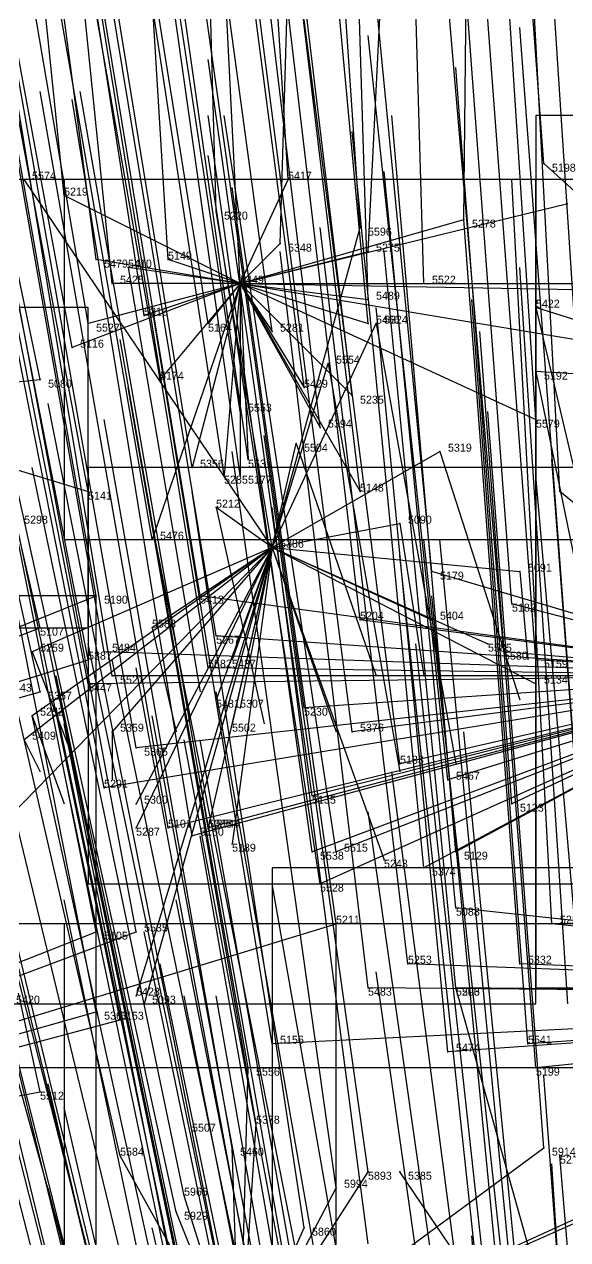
# Model space of a CAD drawing. Extents: x -0.5 to 0.59, y -0.5 to 0.59.
# Drawn here: x -0.094 to -0.026, y 0.3575 to 0.5094 of the extents above; entities that cross this region are included whole.
import ezdxf

# ---------------------------------------------------------------- set-up
doc = ezdxf.new("R2010")
doc.units = 0
for name, color, linetype in [('Clients', 3, 'CONTINUOUS'), ('Facilities', 3, 'CONTINUOUS'), ('Facilities_lines', 3, 'CONTINUOUS'), ('Min_max_boxes', 1, 'CONTINUOUS'), ('Normals', 1, 'CONTINUOUS'), ('Source_points', 5, 'CONTINUOUS'), ('Text', 3, 'CONTINUOUS')]:
    doc.layers.add(name, color=color, linetype=linetype)

msp = doc.modelspace()

# ---------------------------------------------------------------- linework, layer by layer
at = {"layer": 'Clients', "color": 5}
for p in [(-0.029, 0.492, -1.232), (-0.061, 0.49, -1.25), (-0.089, 0.488, -1.24), (-0.07, 0.486, -1.25), (-0.039, 0.485, -1.216), (-0.052, 0.484, -1.25), (-0.062, 0.482, -1.214), (-0.051, 0.481, -1.209), (-0.085, 0.48, -1.219), (-0.081, 0.479, -1.25), (-0.076, 0.48, -1.216), (-0.083, 0.477, -1.211), (-0.044, 0.477, -1.199), (-0.051, 0.475, -1.196), (-0.03, 0.474, -1.25), (-0.079, 0.473, -1.2), (-0.086, 0.472, -1.198), (-0.071, 0.472, -1.193), (-0.063, 0.471, -1.189), (-0.051, 0.472, -1.187), (-0.05, 0.472, -1.25), (-0.088, 0.469, -1.193), (-0.056, 0.467, -1.25), (-0.092, 0.465, -1.185), (-0.077, 0.465, -1.179), (-0.03, 0.466, -1.25), (-0.059, 0.464, -1.17), (-0.053, 0.463, -1.164), (-0.067, 0.461, -1.164), (-0.057, 0.459, -1.157), (-0.03, 0.46, -1.151), (-0.06, 0.457, -1.25), (-0.042, 0.456, -1.25), (-0.066, 0.455, -1.148), (-0.073, 0.454, -1.149), (-0.069, 0.453, -1.145), (-0.067, 0.453, -1.145), (-0.086, 0.451, -1.147), (-0.052, 0.451, -1.135), (-0.027, 0.451, -1.13), (-0.07, 0.449, -1.25), (-0.047, 0.447, -1.25), (-0.078, 0.445, -1.129), (-0.043, 0.441, -1.107), (-0.032, 0.441, -1.25), (-0.085, 0.438, -1.115), (-0.072, 0.438, -1.109), (-0.033, 0.437, -1.095), (-0.052, 0.435, -1.096), (-0.043, 0.435, -1.25), (-0.092, 0.434, -1.109), (-0.078, 0.434, -1.25), (-0.07, 0.433, -1.096), (-0.036, 0.432, -1.25), (-0.093, 0.431, -1.25), (-0.086, 0.43, -1.098), (-0.084, 0.431, -1.098), (-0.068, 0.43, -1.25), (-0.034, 0.431, -1.081), (-0.03, 0.43, -1.077), (-0.071, 0.429, -1.087), (-0.086, 0.427, -1.089), (-0.083, 0.428, -1.09), (-0.03, 0.427, -1.25), (-0.092, 0.426, -1.089), (-0.07, 0.425, -1.25), (-0.067, 0.424, -1.25), (-0.059, 0.424, -1.07), (-0.093, 0.423, -1.25), (-0.083, 0.421, -1.25), (-0.068, 0.422, -1.25), (-0.053, 0.421, -1.061), (-0.08, 0.419, -1.066), (-0.047, 0.417, -1.05), (-0.041, 0.415, -1.044), (-0.084, 0.414, -1.057), (-0.08, 0.412, -1.25), (-0.058, 0.413, -1.042), (-0.033, 0.412, -1.032), (-0.08, 0.409, -1.25), (-0.076, 0.409, -1.041), (-0.071, 0.409, -1.038), (-0.071, 0.409, -1.25), (-0.073, 0.408, -1.037), (-0.068, 0.407, -1.25), (-0.058, 0.406, -1.025), (-0.055, 0.406, -1.026), (-0.04, 0.406, -1.02), (-0.049, 0.405, -1.25), (-0.044, 0.404, -1.015), (-0.057, 0.402, -1.014), (-0.04, 0.399, -1.002), (-0.055, 0.397, -1.002), (-0.028, 0.397, -0.995), (-0.085, 0.396, -1.011), (-0.08, 0.396, -1.011), (-0.046, 0.392, -0.987), (-0.032, 0.392, -0.984), (-0.051, 0.389, -0.98), (-0.04, 0.389, -1.25), (-0.04, 0.389, -0.977), (-0.08, 0.388, -1.25), (-0.085, 0.386, -0.988), (-0.079, 0.387, -1.25), (-0.082, 0.385, -0.985), (-0.063, 0.382, -0.968), (-0.031, 0.382, -0.959), (-0.041, 0.381, -0.959), (-0.066, 0.379, -0.961), (-0.03, 0.379, -0.95), (-0.092, 0.376, -0.967), (-0.073, 0.371, -0.946), (-0.065, 0.372, -0.945), (-0.082, 0.368, -0.943), (-0.068, 0.369, -0.937), (-0.029, 0.369, -0.925), (-0.027, 0.368, -1.25), (-0.051, 0.366, -0.924), (-0.047, 0.366, -1.25), (-0.055, 0.364, -0.921), (-0.074, 0.363, -0.927), (-0.075, 0.361, -0.922), (-0.059, 0.359, -0.909)]:
    msp.add_point(p, dxfattribs=at)
at = {"layer": 'Facilities', "color": 3}
for p in [(-0.067, 0.477, -1.205), (-0.063, 0.444, -1.25)]:
    msp.add_point(p, dxfattribs=at)
at = {"layer": 'Facilities_lines', "color": 3}
for p, q in [((0.002, 0.464, -1.25), (-0.029, 0.492, -1.232)), ((-0.063, 0.444, -1.25), (-0.094, 0.49, -1.25)), ((-0.067, 0.477, -1.205), (-0.061, 0.49, -1.25)), ((-0.067, 0.477, -1.205), (-0.089, 0.488, -1.24)), ((-0.067, 0.477, -1.205), (-0.026, 0.487, -1.22)), ((-0.063, 0.444, -1.25), (-0.07, 0.486, -1.25)), ((-0.067, 0.477, -1.205), (-0.039, 0.485, -1.216)), ((-0.063, 0.444, -1.25), (-0.052, 0.484, -1.25)), ((-0.067, 0.477, -1.205), (-0.062, 0.482, -1.214)), ((-0.067, 0.477, -1.205), (-0.051, 0.481, -1.209)), ((-0.067, 0.477, -1.205), (-0.085, 0.48, -1.219)), ((-0.067, 0.477, -1.205), (-0.081, 0.479, -1.25)), ((-0.067, 0.477, -1.205), (-0.076, 0.48, -1.216)), ((-0.067, 0.477, -1.205), (-0.088, 0.469, -1.193)), ((-0.067, 0.477, -1.205), (-0.086, 0.472, -1.198)), ((-0.067, 0.477, -1.205), (-0.083, 0.477, -1.211)), ((-0.067, 0.477, -1.205), (-0.079, 0.473, -1.2)), ((-0.067, 0.477, -1.205), (-0.078, 0.445, -1.129)), ((-0.067, 0.477, -1.205), (-0.077, 0.465, -1.179)), ((-0.067, 0.477, -1.205), (-0.073, 0.454, -1.149)), ((-0.067, 0.477, -1.205), (-0.071, 0.472, -1.193)), ((-0.067, 0.477, -1.205), (-0.069, 0.453, -1.145)), ((-0.067, 0.477, -1.205), (-0.067, 0.453, -1.145)), ((-0.067, 0.477, -1.205), (-0.052, 0.451, -1.135)), ((-0.067, 0.477, -1.205), (-0.053, 0.463, -1.164)), ((-0.067, 0.477, -1.205), (-0.063, 0.471, -1.189)), ((-0.067, 0.477, -1.205), (-0.009, 0.476, -1.19)), ((-0.067, 0.477, -1.205), (-0.057, 0.459, -1.157)), ((-0.067, 0.477, -1.205), (-0.059, 0.464, -1.17)), ((-0.067, 0.477, -1.205), (-0.025, 0.477, -1.195)), ((-0.067, 0.477, -1.205), (-0.051, 0.472, -1.187)), ((-0.067, 0.477, -1.205), (-0.025, 0.47, -1.176)), ((-0.067, 0.477, -1.205), (-0.051, 0.475, -1.196)), ((-0.067, 0.477, -1.205), (-0.044, 0.477, -1.199)), ((-0.067, 0.477, -1.205), (-0.066, 0.455, -1.148)), ((-0.067, 0.477, -1.205), (-0.067, 0.461, -1.164)), ((-0.067, 0.477, -1.205), (-0.03, 0.46, -1.151)), ((0.002, 0.464, -1.25), (-0.03, 0.474, -1.25)), ((-0.063, 0.444, -1.25), (-0.05, 0.472, -1.25)), ((-0.063, 0.444, -1.25), (-0.056, 0.467, -1.25)), ((-0.122, 0.462, -1.195), (-0.092, 0.465, -1.185)), ((0.002, 0.464, -1.25), (-0.03, 0.466, -1.25)), ((-0.122, 0.462, -1.195), (-0.086, 0.451, -1.147)), ((-0.063, 0.444, -1.25), (-0.06, 0.457, -1.25)), ((-0.063, 0.444, -1.25), (-0.042, 0.456, -1.25)), ((0.001, 0.428, -1.071), (-0.027, 0.451, -1.13)), ((-0.063, 0.444, -1.25), (-0.07, 0.449, -1.25)), ((-0.063, 0.444, -1.25), (-0.047, 0.447, -1.25)), ((-0.063, 0.444, -1.25), (-0.103, 0.403, -1.25)), ((-0.063, 0.444, -1.25), (-0.094, 0.42, -1.25)), ((-0.063, 0.444, -1.25), (-0.093, 0.423, -1.25)), ((-0.063, 0.444, -1.25), (-0.093, 0.431, -1.25)), ((-0.063, 0.444, -1.25), (-0.083, 0.421, -1.25)), ((-0.063, 0.444, -1.25), (-0.08, 0.409, -1.25)), ((-0.063, 0.444, -1.25), (-0.08, 0.412, -1.25)), ((-0.063, 0.444, -1.25), (-0.08, 0.388, -1.25)), ((-0.063, 0.444, -1.25), (-0.079, 0.387, -1.25)), ((-0.063, 0.444, -1.25), (-0.078, 0.434, -1.25)), ((-0.063, 0.444, -1.25), (-0.071, 0.409, -1.25)), ((-0.063, 0.444, -1.25), (-0.07, 0.425, -1.25)), ((-0.063, 0.444, -1.25), (-0.068, 0.407, -1.25)), ((-0.063, 0.444, -1.25), (-0.068, 0.43, -1.25)), ((-0.063, 0.444, -1.25), (-0.068, 0.422, -1.25)), ((-0.063, 0.444, -1.25), (-0.067, 0.424, -1.25)), ((-0.063, 0.444, -1.25), (-0.032, 0.441, -1.25)), ((-0.063, 0.444, -1.25), (-0.03, 0.427, -1.25)), ((-0.063, 0.444, -1.25), (-0.049, 0.405, -1.25)), ((-0.063, 0.444, -1.25), (-0.043, 0.435, -1.25)), ((-0.063, 0.444, -1.25), (-0.036, 0.432, -1.25)), ((0.001, 0.428, -1.071), (-0.043, 0.441, -1.107)), ((-0.169, 0.404, -1.095), (-0.085, 0.438, -1.115)), ((0.001, 0.428, -1.071), (-0.072, 0.438, -1.109)), ((0.001, 0.428, -1.071), (-0.033, 0.437, -1.095)), ((0.001, 0.428, -1.071), (-0.052, 0.435, -1.096)), ((-0.169, 0.404, -1.095), (-0.092, 0.434, -1.109)), ((0.001, 0.428, -1.071), (-0.07, 0.433, -1.096)), ((-0.169, 0.404, -1.095), (-0.086, 0.43, -1.098)), ((0.001, 0.428, -1.071), (-0.084, 0.431, -1.098)), ((0.001, 0.428, -1.071), (-0.034, 0.431, -1.081)), ((0.001, 0.428, -1.071), (-0.03, 0.43, -1.077)), ((0.001, 0.428, -1.071), (-0.071, 0.429, -1.087)), ((0.001, 0.428, -1.071), (-0.086, 0.427, -1.089)), ((0.001, 0.428, -1.071), (-0.084, 0.414, -1.057)), ((0.001, 0.428, -1.071), (-0.083, 0.428, -1.09)), ((0.001, 0.428, -1.071), (-0.08, 0.419, -1.066)), ((0.001, 0.428, -1.071), (-0.076, 0.409, -1.041)), ((0.001, 0.428, -1.071), (-0.073, 0.408, -1.037)), ((0.001, 0.428, -1.071), (-0.071, 0.409, -1.038)), ((0.001, 0.428, -1.071), (-0.059, 0.424, -1.07)), ((0.001, 0.428, -1.071), (-0.058, 0.413, -1.042)), ((0.001, 0.428, -1.071), (-0.058, 0.406, -1.025)), ((0.001, 0.428, -1.071), (-0.057, 0.402, -1.014)), ((0.001, 0.428, -1.071), (-0.055, 0.406, -1.026)), ((0.001, 0.428, -1.071), (-0.053, 0.421, -1.061)), ((0.001, 0.428, -1.071), (-0.047, 0.417, -1.05)), ((0.001, 0.428, -1.071), (-0.044, 0.404, -1.015)), ((0.001, 0.428, -1.071), (-0.041, 0.415, -1.044)), ((0.001, 0.428, -1.071), (-0.04, 0.406, -1.02)), ((0.001, 0.428, -1.071), (-0.033, 0.412, -1.032)), ((-0.169, 0.404, -1.095), (-0.092, 0.426, -1.089)), ((0.06, 0.388, -0.981), (-0.04, 0.399, -1.002)), ((-0.176, 0.36, -1.003), (-0.055, 0.397, -1.002)), ((0.06, 0.388, -0.981), (-0.028, 0.397, -0.995)), ((-0.176, 0.36, -1.003), (-0.085, 0.396, -1.011)), ((-0.176, 0.36, -1.003), (-0.08, 0.396, -1.011)), ((0.06, 0.388, -0.981), (-0.046, 0.392, -0.987)), ((0.06, 0.388, -0.981), (-0.032, 0.392, -0.984)), ((0.06, 0.388, -0.981), (-0.051, 0.389, -0.98)), ((-0.024, 0.332, -1.25), (-0.04, 0.389, -1.25)), ((0.06, 0.388, -0.981), (-0.04, 0.389, -0.977)), ((0.06, 0.388, -0.981), (-0.063, 0.382, -0.968)), ((0.06, 0.388, -0.981), (-0.041, 0.381, -0.959)), ((0.06, 0.388, -0.981), (-0.031, 0.382, -0.959)), ((0.06, 0.388, -0.981), (-0.03, 0.379, -0.95)), ((-0.176, 0.36, -1.003), (-0.085, 0.386, -0.988)), ((-0.176, 0.36, -1.003), (-0.082, 0.385, -0.985)), ((-0.067, 0.341, -0.87), (-0.066, 0.379, -0.961)), ((-0.176, 0.36, -1.003), (-0.092, 0.376, -0.967)), ((-0.067, 0.341, -0.87), (-0.073, 0.371, -0.946)), ((-0.067, 0.341, -0.87), (-0.065, 0.372, -0.945)), ((-0.067, 0.341, -0.87), (-0.082, 0.368, -0.943)), ((-0.067, 0.341, -0.87), (-0.068, 0.369, -0.937)), ((-0.067, 0.341, -0.87), (-0.029, 0.369, -0.925)), ((-0.024, 0.332, -1.25), (-0.027, 0.368, -1.25)), ((-0.067, 0.341, -0.87), (-0.051, 0.366, -0.924)), ((-0.024, 0.332, -1.25), (-0.047, 0.366, -1.25)), ((-0.067, 0.341, -0.87), (-0.055, 0.364, -0.921)), ((-0.067, 0.341, -0.87), (-0.074, 0.363, -0.927)), ((-0.067, 0.341, -0.87), (-0.021, 0.362, -0.908)), ((-0.067, 0.341, -0.87), (-0.075, 0.361, -0.922)), ((-0.067, 0.341, -0.87), (-0.022, 0.361, -0.904)), ((-0.067, 0.341, -0.87), (-0.059, 0.359, -0.909))]:
    msp.add_line(p, q, dxfattribs=at)
at = {"layer": 'Min_max_boxes', "color": 1}
for p, q in [((0.11, 0.498, -1.25), (-0.03, 0.498, -1.25)), ((-0.03, 0.498, -1.25), (-0.03, 0.389, -1.25)), ((0.11, 0.498, -1.154), (-0.03, 0.498, -1.154)), ((-0.03, 0.498, -1.154), (-0.03, 0.389, -1.154)), ((-0.03, 0.498, -1.25), (-0.03, 0.498, -1.154)), ((-0.03, 0.49, -1.25), (-0.103, 0.49, -1.25)), ((-0.03, 0.49, -1.25), (-0.103, 0.49, -1.25)), ((-0.009, 0.49, -1.25), (-0.089, 0.49, -1.25)), ((-0.089, 0.49, -1.25), (-0.089, 0.445, -1.25)), ((-0.009, 0.49, -1.129), (-0.089, 0.49, -1.129)), ((-0.089, 0.49, -1.129), (-0.089, 0.445, -1.129)), ((-0.089, 0.49, -1.25), (-0.089, 0.49, -1.129)), ((-0.03, 0.387, -1.25), (-0.03, 0.49, -1.25)), ((-0.03, 0.387, -1.25), (-0.03, 0.49, -1.25)), ((-0.03, 0.49, -1.25), (-0.03, 0.49, -1.25)), ((-0.086, 0.474, -1.223), (-0.149, 0.474, -1.223)), ((-0.086, 0.474, -1.125), (-0.149, 0.474, -1.125)), ((-0.086, 0.434, -1.223), (-0.086, 0.474, -1.223)), ((-0.086, 0.434, -1.125), (-0.086, 0.474, -1.125)), ((-0.086, 0.474, -1.223), (-0.086, 0.474, -1.125)), ((0.111, 0.454, -1.134), (-0.086, 0.454, -1.134)), ((-0.086, 0.454, -1.134), (-0.086, 0.402, -1.134)), ((0.111, 0.454, -1.011), (-0.086, 0.454, -1.011)), ((-0.086, 0.454, -1.011), (-0.086, 0.402, -1.011)), ((-0.086, 0.454, -1.134), (-0.086, 0.454, -1.011)), ((-0.089, 0.445, -1.25), (-0.009, 0.445, -1.25)), ((-0.089, 0.445, -1.129), (-0.009, 0.445, -1.129)), ((-0.089, 0.445, -1.25), (-0.089, 0.445, -1.129)), ((-0.085, 0.438, -1.153), (-0.249, 0.438, -1.153)), ((-0.085, 0.438, -1.041), (-0.249, 0.438, -1.041)), ((-0.085, 0.355, -1.153), (-0.085, 0.438, -1.153)), ((-0.085, 0.355, -1.041), (-0.085, 0.438, -1.041)), ((-0.085, 0.438, -1.153), (-0.085, 0.438, -1.041)), ((-0.149, 0.434, -1.223), (-0.086, 0.434, -1.223)), ((-0.149, 0.434, -1.125), (-0.086, 0.434, -1.125)), ((-0.086, 0.434, -1.223), (-0.086, 0.434, -1.125)), ((0.138, 0.404, -1.017), (-0.063, 0.404, -1.017)), ((-0.063, 0.404, -1.017), (-0.063, 0.349, -1.017)), ((0.138, 0.404, -0.896), (-0.063, 0.404, -0.896)), ((-0.063, 0.404, -0.896), (-0.063, 0.349, -0.896)), ((-0.063, 0.404, -1.017), (-0.063, 0.404, -0.896)), ((-0.086, 0.402, -1.134), (0.111, 0.402, -1.134)), ((-0.086, 0.402, -1.011), (0.111, 0.402, -1.011)), ((-0.086, 0.402, -1.134), (-0.086, 0.402, -1.011)), ((-0.055, 0.397, -1.074), (-0.24, 0.397, -1.074)), ((-0.055, 0.397, -0.939), (-0.24, 0.397, -0.939)), ((0.065, 0.397, -1.25), (-0.089, 0.397, -1.25)), ((-0.089, 0.397, -1.25), (-0.089, 0.278, -1.25)), ((0.065, 0.397, -1.25), (-0.089, 0.397, -1.25)), ((-0.089, 0.397, -1.25), (-0.089, 0.278, -1.25)), ((-0.089, 0.397, -1.25), (-0.089, 0.397, -1.25)), ((-0.055, 0.322, -1.074), (-0.055, 0.397, -1.074)), ((-0.055, 0.322, -0.939), (-0.055, 0.397, -0.939)), ((-0.055, 0.397, -1.074), (-0.055, 0.397, -0.939)), ((-0.03, 0.389, -1.25), (0.11, 0.389, -1.25)), ((-0.03, 0.389, -1.154), (0.11, 0.389, -1.154)), ((-0.03, 0.389, -1.25), (-0.03, 0.389, -1.154)), ((-0.103, 0.387, -1.25), (-0.03, 0.387, -1.25)), ((-0.103, 0.387, -1.25), (-0.03, 0.387, -1.25)), ((-0.03, 0.387, -1.25), (-0.03, 0.387, -1.25)), ((0.029, 0.379, -0.961), (-0.135, 0.379, -0.961)), ((0.029, 0.379, -0.805), (-0.135, 0.379, -0.805))]:
    msp.add_line(p, q, dxfattribs=at)
at = {"layer": 'Normals', "color": 1}
for p, q in [((-0.089, 0.488, -1.24), (-0.099, 0.586, -1.26)), ((-0.029, 0.492, -1.232), (-0.036, 0.586, -1.265)), ((-0.039, 0.485, -1.216), (-0.038, 0.584, -1.228)), ((-0.062, 0.482, -1.214), (-0.059, 0.582, -1.212)), ((-0.051, 0.481, -1.209), (-0.046, 0.581, -1.212)), ((-0.085, 0.48, -1.219), (-0.098, 0.579, -1.222)), ((-0.076, 0.48, -1.216), (-0.082, 0.58, -1.214)), ((-0.083, 0.477, -1.211), (-0.093, 0.576, -1.2)), ((-0.067, 0.477, -1.205), (-0.072, 0.577, -1.198)), ((-0.044, 0.477, -1.199), (-0.047, 0.577, -1.187)), ((-0.051, 0.475, -1.196), (-0.054, 0.574, -1.178)), ((-0.061, 0.49, -1.25), (-0.066, 0.571, -1.309)), ((-0.079, 0.473, -1.2), (-0.094, 0.569, -1.176)), ((-0.051, 0.472, -1.187), (-0.06, 0.569, -1.165)), ((-0.063, 0.471, -1.189), (-0.076, 0.567, -1.162)), ((-0.086, 0.472, -1.198), (-0.102, 0.566, -1.17)), ((-0.071, 0.472, -1.193), (-0.086, 0.566, -1.162)), ((-0.088, 0.469, -1.193), (-0.105, 0.561, -1.158)), ((-0.07, 0.486, -1.25), (-0.072, 0.561, -1.316)), ((-0.025, 0.47, -1.176), (-0.031, 0.562, -1.139)), ((-0.052, 0.484, -1.25), (-0.057, 0.558, -1.317)), ((-0.077, 0.465, -1.179), (-0.093, 0.557, -1.142)), ((-0.092, 0.465, -1.185), (-0.111, 0.556, -1.148)), ((-0.059, 0.464, -1.17), (-0.071, 0.556, -1.132)), ((-0.053, 0.463, -1.164), (-0.064, 0.555, -1.126)), ((-0.067, 0.461, -1.164), (-0.081, 0.553, -1.127)), ((-0.03, 0.46, -1.151), (-0.036, 0.552, -1.114)), ((-0.057, 0.459, -1.157), (-0.068, 0.551, -1.119)), ((-0.073, 0.454, -1.149), (-0.088, 0.546, -1.112)), ((-0.066, 0.455, -1.148), (-0.079, 0.546, -1.111)), ((-0.069, 0.453, -1.145), (-0.083, 0.545, -1.108)), ((-0.067, 0.453, -1.145), (-0.08, 0.545, -1.107)), ((-0.027, 0.451, -1.13), (-0.032, 0.544, -1.092)), ((-0.052, 0.451, -1.135), (-0.063, 0.543, -1.098)), ((-0.086, 0.451, -1.147), (-0.103, 0.542, -1.11)), ((-0.078, 0.445, -1.129), (-0.094, 0.537, -1.092)), ((-0.043, 0.441, -1.107), (-0.052, 0.533, -1.07)), ((-0.085, 0.438, -1.115), (-0.101, 0.529, -1.078)), ((-0.072, 0.438, -1.109), (-0.087, 0.529, -1.071)), ((-0.033, 0.437, -1.095), (-0.04, 0.53, -1.058)), ((-0.052, 0.435, -1.096), (-0.063, 0.528, -1.059)), ((-0.092, 0.434, -1.109), (-0.113, 0.525, -1.072)), ((-0.07, 0.433, -1.096), (-0.085, 0.524, -1.059)), ((-0.034, 0.431, -1.081), (-0.042, 0.524, -1.044)), ((-0.03, 0.43, -1.077), (-0.037, 0.523, -1.041)), ((-0.086, 0.43, -1.098), (-0.104, 0.522, -1.06)), ((-0.084, 0.431, -1.098), (-0.1, 0.522, -1.061)), ((-0.071, 0.429, -1.087), (-0.086, 0.521, -1.05)), ((-0.083, 0.428, -1.09), (-0.098, 0.519, -1.052)), ((-0.086, 0.427, -1.089), (-0.104, 0.518, -1.051)), ((-0.092, 0.426, -1.089), (-0.112, 0.516, -1.052)), ((-0.059, 0.424, -1.07), (-0.072, 0.516, -1.033)), ((-0.053, 0.421, -1.061), (-0.065, 0.514, -1.025)), ((-0.08, 0.419, -1.066), (-0.096, 0.51, -1.029)), ((-0.047, 0.417, -1.05), (-0.059, 0.51, -1.013)), ((-0.025, 0.416, -1.041), (-0.032, 0.509, -1.005)), ((-0.041, 0.415, -1.044), (-0.051, 0.508, -1.007)), ((-0.084, 0.414, -1.057), (-0.102, 0.505, -1.02)), ((-0.058, 0.413, -1.042), (-0.071, 0.505, -1.005)), ((-0.033, 0.412, -1.032), (-0.04, 0.504, -0.995)), ((-0.076, 0.409, -1.041), (-0.092, 0.501, -1.004)), ((-0.073, 0.408, -1.037), (-0.088, 0.5, -1)), ((-0.071, 0.409, -1.038), (-0.087, 0.501, -1.001)), ((-0.058, 0.406, -1.025), (-0.071, 0.498, -0.988)), ((-0.055, 0.406, -1.026), (-0.069, 0.498, -0.989)), ((-0.04, 0.406, -1.02), (-0.048, 0.498, -0.982)), ((-0.044, 0.404, -1.015), (-0.053, 0.496, -0.978)), ((-0.057, 0.402, -1.014), (-0.071, 0.493, -0.977)), ((-0.04, 0.399, -1.002), (-0.049, 0.491, -0.964)), ((-0.028, 0.397, -0.995), (-0.033, 0.49, -0.958)), ((-0.055, 0.397, -1.002), (-0.068, 0.489, -0.965)), ((-0.08, 0.396, -1.011), (-0.097, 0.487, -0.973)), ((-0.085, 0.396, -1.011), (-0.103, 0.486, -0.973)), ((-0.032, 0.392, -0.984), (-0.039, 0.485, -0.946)), ((-0.046, 0.392, -0.987), (-0.057, 0.484, -0.95)), ((-0.051, 0.389, -0.98), (-0.062, 0.481, -0.943)), ((-0.04, 0.389, -0.977), (-0.049, 0.481, -0.939)), ((-0.081, 0.479, -1.25), (-0.072, 0.426, -1.166)), ((-0.026, 0.387, -0.97), (-0.032, 0.479, -0.932)), ((-0.085, 0.386, -0.988), (-0.103, 0.477, -0.95)), ((-0.082, 0.385, -0.985), (-0.101, 0.476, -0.947)), ((-0.063, 0.382, -0.968), (-0.078, 0.474, -0.932)), ((-0.041, 0.381, -0.959), (-0.05, 0.474, -0.922)), ((-0.031, 0.382, -0.959), (-0.038, 0.475, -0.921)), ((-0.03, 0.474, -1.25), (-0.018, 0.423, -1.165)), ((-0.05, 0.472, -1.25), (-0.04, 0.417, -1.167)), ((-0.03, 0.379, -0.95), (-0.037, 0.471, -0.912)), ((-0.066, 0.379, -0.961), (-0.082, 0.47, -0.924)), ((-0.092, 0.376, -0.967), (-0.112, 0.467, -0.931)), ((-0.056, 0.467, -1.25), (-0.047, 0.416, -1.165)), ((-0.03, 0.466, -1.25), (-0.023, 0.432, -1.156)), ((-0.065, 0.372, -0.945), (-0.081, 0.464, -0.908)), ((-0.073, 0.371, -0.946), (-0.091, 0.462, -0.909)), ((-0.029, 0.369, -0.925), (-0.036, 0.461, -0.887)), ((-0.082, 0.368, -0.943), (-0.103, 0.459, -0.907)), ((-0.068, 0.369, -0.937), (-0.084, 0.46, -0.9)), ((-0.051, 0.366, -0.924), (-0.064, 0.458, -0.886)), ((-0.055, 0.364, -0.921), (-0.068, 0.456, -0.884)), ((-0.06, 0.457, -1.25), (-0.05, 0.428, -1.155)), ((-0.042, 0.456, -1.25), (-0.032, 0.425, -1.156)), ((-0.021, 0.362, -0.908), (-0.028, 0.455, -0.87)), ((-0.074, 0.363, -0.927), (-0.093, 0.454, -0.89)), ((-0.022, 0.361, -0.904), (-0.03, 0.453, -0.866)), ((-0.075, 0.361, -0.922), (-0.095, 0.452, -0.885)), ((-0.059, 0.359, -0.909), (-0.073, 0.451, -0.872)), ((-0.07, 0.449, -1.25), (-0.064, 0.422, -1.154)), ((-0.051, 0.357, -0.901), (-0.063, 0.449, -0.863)), ((-0.082, 0.356, -0.914), (-0.104, 0.447, -0.877)), ((-0.06, 0.356, -0.903), (-0.078, 0.447, -0.866)), ((-0.047, 0.447, -1.25), (-0.044, 0.428, -1.152)), ((-0.086, 0.356, -0.915), (-0.109, 0.446, -0.878)), ((-0.088, 0.353, -0.91), (-0.111, 0.444, -0.874)), ((-0.063, 0.444, -1.25), (-0.055, 0.421, -1.153)), ((-0.034, 0.353, -0.886), (-0.044, 0.445, -0.85)), ((-0.033, 0.352, -0.884), (-0.042, 0.445, -0.847)), ((-0.088, 0.353, -0.911), (-0.113, 0.443, -0.874)), ((-0.037, 0.35, -0.88), (-0.047, 0.443, -0.843)), ((-0.032, 0.441, -1.25), (-0.031, 0.43, -1.151)), ((-0.034, 0.345, -0.868), (-0.043, 0.438, -0.831)), ((-0.089, 0.346, -0.894), (-0.112, 0.436, -0.857)), ((-0.043, 0.435, -1.25), (-0.043, 0.435, -1.15)), ((-0.078, 0.434, -1.25), (-0.075, 0.421, -1.151)), ((-0.082, 0.341, -0.878), (-0.104, 0.432, -0.841)), ((-0.072, 0.341, -0.871), (-0.091, 0.432, -0.834)), ((-0.067, 0.341, -0.87), (-0.086, 0.432, -0.833)), ((-0.035, 0.34, -0.855), (-0.045, 0.432, -0.817)), ((-0.036, 0.432, -1.25), (-0.036, 0.432, -1.15)), ((-0.082, 0.339, -0.873), (-0.104, 0.43, -0.836)), ((-0.093, 0.431, -1.25), (-0.088, 0.418, -1.151)), ((-0.064, 0.339, -0.863), (-0.083, 0.43, -0.826)), ((-0.068, 0.43, -1.25), (-0.068, 0.43, -1.15)), ((-0.085, 0.339, -0.873), (-0.107, 0.429, -0.836)), ((-0.063, 0.338, -0.86), (-0.08, 0.429, -0.822)), ((-0.071, 0.337, -0.862), (-0.09, 0.428, -0.824)), ((-0.03, 0.427, -1.25), (-0.03, 0.427, -1.15)), ((-0.054, 0.335, -0.848), (-0.07, 0.426, -0.81)), ((-0.071, 0.333, -0.852), (-0.09, 0.424, -0.815)), ((-0.07, 0.425, -1.25), (-0.07, 0.425, -1.15)), ((-0.067, 0.424, -1.25), (-0.067, 0.424, -1.15)), ((-0.093, 0.423, -1.25), (-0.089, 0.412, -1.151)), ((-0.073, 0.332, -0.851), (-0.093, 0.423, -0.814)), ((-0.061, 0.332, -0.844), (-0.078, 0.423, -0.806)), ((-0.071, 0.331, -0.847), (-0.089, 0.422, -0.81)), ((-0.083, 0.421, -1.25), (-0.083, 0.415, -1.15)), ((-0.068, 0.422, -1.25), (-0.068, 0.422, -1.15)), ((-0.03, 0.329, -0.826), (-0.039, 0.421, -0.789)), ((-0.094, 0.42, -1.25), (-0.092, 0.416, -1.15)), ((-0.057, 0.329, -0.835), (-0.074, 0.42, -0.797)), ((-0.056, 0.329, -0.833), (-0.072, 0.42, -0.796)), ((-0.086, 0.329, -0.849), (-0.109, 0.418, -0.812)), ((-0.07, 0.325, -0.832), (-0.089, 0.416, -0.794)), ((-0.056, 0.324, -0.821), (-0.072, 0.415, -0.784)), ((-0.036, 0.324, -0.815), (-0.048, 0.416, -0.778)), ((-0.08, 0.412, -1.25), (-0.08, 0.412, -1.15)), ((-0.038, 0.32, -0.805), (-0.051, 0.411, -0.767)), ((-0.067, 0.319, -0.816), (-0.086, 0.41, -0.778)), ((-0.08, 0.409, -1.25), (-0.08, 0.409, -1.15)), ((-0.071, 0.409, -1.25), (-0.071, 0.409, -1.15)), ((-0.056, 0.317, -0.805), (-0.072, 0.408, -0.767)), ((-0.068, 0.407, -1.25), (-0.068, 0.407, -1.15)), ((-0.049, 0.405, -1.25), (-0.049, 0.405, -1.15)), ((-0.047, 0.311, -0.786), (-0.063, 0.402, -0.748)), ((-0.07, 0.309, -0.793), (-0.089, 0.4, -0.755)), ((-0.057, 0.309, -0.785), (-0.075, 0.4, -0.748)), ((-0.079, 0.306, -0.791), (-0.101, 0.396, -0.753)), ((-0.06, 0.305, -0.777), (-0.079, 0.396, -0.74)), ((-0.058, 0.301, -0.767), (-0.077, 0.392, -0.729)), ((-0.037, 0.3, -0.755), (-0.05, 0.391, -0.716)), ((-0.04, 0.389, -1.25), (-0.04, 0.389, -1.15)), ((-0.08, 0.388, -1.25), (-0.08, 0.388, -1.15)), ((-0.056, 0.297, -0.756), (-0.074, 0.388, -0.718)), ((-0.054, 0.297, -0.755), (-0.07, 0.388, -0.717)), ((-0.079, 0.387, -1.25), (-0.079, 0.387, -1.15)), ((-0.07, 0.287, -0.738), (-0.091, 0.377, -0.7)), ((-0.022, 0.285, -0.714), (-0.029, 0.378, -0.678)), ((-0.068, 0.283, -0.728), (-0.089, 0.374, -0.69)), ((-0.027, 0.368, -1.25), (-0.027, 0.368, -1.15)), ((-0.022, 0.274, -0.686), (-0.028, 0.367, -0.65)), ((-0.047, 0.366, -1.25), (-0.047, 0.366, -1.15)), ((-0.068, 0.275, -0.707), (-0.091, 0.364, -0.669)), ((-0.057, 0.269, -0.686), (-0.078, 0.359, -0.649)), ((-0.03, 0.265, -0.666), (-0.038, 0.358, -0.63))]:
    msp.add_line(p, q, dxfattribs=at)
at = {"layer": 'Source_points', "color": 5}
for p in [(-0.029, 0.492, -1.232), (-0.061, 0.49, -1.25), (-0.089, 0.488, -1.24), (-0.07, 0.486, -1.25), (-0.039, 0.485, -1.216), (-0.052, 0.484, -1.25), (-0.062, 0.482, -1.214), (-0.051, 0.481, -1.209), (-0.085, 0.48, -1.219), (-0.081, 0.479, -1.25), (-0.076, 0.48, -1.216), (-0.083, 0.477, -1.211), (-0.067, 0.477, -1.205), (-0.044, 0.477, -1.199), (-0.051, 0.475, -1.196), (-0.03, 0.474, -1.25), (-0.079, 0.473, -1.2), (-0.086, 0.472, -1.198), (-0.071, 0.472, -1.193), (-0.063, 0.471, -1.189), (-0.051, 0.472, -1.187), (-0.05, 0.472, -1.25), (-0.088, 0.469, -1.193), (-0.056, 0.467, -1.25), (-0.092, 0.465, -1.185), (-0.077, 0.465, -1.179), (-0.03, 0.466, -1.25), (-0.059, 0.464, -1.17), (-0.053, 0.463, -1.164), (-0.067, 0.461, -1.164), (-0.057, 0.459, -1.157), (-0.03, 0.46, -1.151), (-0.06, 0.457, -1.25), (-0.042, 0.456, -1.25), (-0.066, 0.455, -1.148), (-0.073, 0.454, -1.149), (-0.069, 0.453, -1.145), (-0.067, 0.453, -1.145), (-0.086, 0.451, -1.147), (-0.052, 0.451, -1.135), (-0.027, 0.451, -1.13), (-0.07, 0.449, -1.25), (-0.047, 0.447, -1.25), (-0.078, 0.445, -1.129), (-0.063, 0.444, -1.25), (-0.043, 0.441, -1.107), (-0.032, 0.441, -1.25), (-0.085, 0.438, -1.115), (-0.072, 0.438, -1.109), (-0.033, 0.437, -1.095), (-0.052, 0.435, -1.096), (-0.043, 0.435, -1.25), (-0.092, 0.434, -1.109), (-0.078, 0.434, -1.25), (-0.07, 0.433, -1.096), (-0.036, 0.432, -1.25), (-0.093, 0.431, -1.25), (-0.086, 0.43, -1.098), (-0.084, 0.431, -1.098), (-0.068, 0.43, -1.25), (-0.034, 0.431, -1.081), (-0.03, 0.43, -1.077), (-0.071, 0.429, -1.087), (-0.086, 0.427, -1.089), (-0.083, 0.428, -1.09), (-0.03, 0.427, -1.25), (-0.092, 0.426, -1.089), (-0.07, 0.425, -1.25), (-0.067, 0.424, -1.25), (-0.059, 0.424, -1.07), (-0.093, 0.423, -1.25), (-0.083, 0.421, -1.25), (-0.068, 0.422, -1.25), (-0.053, 0.421, -1.061), (-0.08, 0.419, -1.066), (-0.047, 0.417, -1.05), (-0.041, 0.415, -1.044), (-0.084, 0.414, -1.057), (-0.08, 0.412, -1.25), (-0.058, 0.413, -1.042), (-0.033, 0.412, -1.032), (-0.08, 0.409, -1.25), (-0.076, 0.409, -1.041), (-0.071, 0.409, -1.038), (-0.071, 0.409, -1.25), (-0.073, 0.408, -1.037), (-0.068, 0.407, -1.25), (-0.058, 0.406, -1.025), (-0.055, 0.406, -1.026), (-0.04, 0.406, -1.02), (-0.049, 0.405, -1.25), (-0.044, 0.404, -1.015), (-0.057, 0.402, -1.014), (-0.04, 0.399, -1.002), (-0.055, 0.397, -1.002), (-0.028, 0.397, -0.995), (-0.085, 0.396, -1.011), (-0.08, 0.396, -1.011), (-0.046, 0.392, -0.987), (-0.032, 0.392, -0.984), (-0.051, 0.389, -0.98), (-0.04, 0.389, -1.25), (-0.04, 0.389, -0.977), (-0.08, 0.388, -1.25), (-0.085, 0.386, -0.988), (-0.079, 0.387, -1.25), (-0.082, 0.385, -0.985), (-0.063, 0.382, -0.968), (-0.031, 0.382, -0.959), (-0.041, 0.381, -0.959), (-0.066, 0.379, -0.961), (-0.03, 0.379, -0.95), (-0.092, 0.376, -0.967), (-0.073, 0.371, -0.946), (-0.065, 0.372, -0.945), (-0.082, 0.368, -0.943), (-0.068, 0.369, -0.937), (-0.029, 0.369, -0.925), (-0.027, 0.368, -1.25), (-0.051, 0.366, -0.924), (-0.047, 0.366, -1.25), (-0.055, 0.364, -0.921), (-0.074, 0.363, -0.927), (-0.075, 0.361, -0.922), (-0.059, 0.359, -0.909)]:
    msp.add_point(p, dxfattribs=at)

# ---------------------------------------------------------------- texts
at = {"layer": 'Text', "color": 3}
for s, p in [('5574', (-0.093, 0.49, -1.25)), ('5417', (-0.061, 0.49, -1.25)), ('5198', (-0.028, 0.491, -1.232)), ('5219', (-0.089, 0.488, -1.24)), ('5220', (-0.069, 0.485, -1.25)), ('5278', (-0.038, 0.484, -1.216)), ('5596', (-0.051, 0.483, -1.25)), ('5348', (-0.061, 0.481, -1.214)), ('5275', (-0.05, 0.481, -1.209)), ('5149', (-0.076, 0.48, -1.216)), ('5479', (-0.084, 0.479, -1.219)), ('5410', (-0.081, 0.479, -1.25)), ('5425', (-0.082, 0.477, -1.211)), ('5449', (-0.067, 0.477, -1.205)), ('5522', (-0.043, 0.477, -1.199)), ('5489', (-0.05, 0.475, -1.196)), ('5316', (-0.079, 0.473, -1.2)), ('5422', (-0.03, 0.474, -1.25)), ('5466', (-0.05, 0.472, -1.187)), ('5324', (-0.049, 0.472, -1.25)), ('5527', (-0.085, 0.471, -1.198)), ('5164', (-0.071, 0.471, -1.193)), ('5281', (-0.062, 0.471, -1.189)), ('5116', (-0.087, 0.469, -1.193)), ('5554', (-0.055, 0.467, -1.25)), ('5080', (-0.091, 0.464, -1.185)), ('5174', (-0.077, 0.465, -1.179)), ('5429', (-0.059, 0.464, -1.17)), ('5192', (-0.029, 0.465, -1.25)), ('5553', (-0.066, 0.461, -1.164)), ('5235', (-0.052, 0.462, -1.164)), ('5394', (-0.056, 0.459, -1.157)), ('5579', (-0.03, 0.459, -1.151)), ('5504', (-0.059, 0.456, -1.25)), ('5319', (-0.041, 0.456, -1.25)), ('5356', (-0.072, 0.454, -1.149)), ('5531', (-0.066, 0.454, -1.148)), ('5285', (-0.069, 0.452, -1.145)), ('5177', (-0.066, 0.452, -1.145)), ('5148', (-0.052, 0.451, -1.135)), ('5141', (-0.086, 0.45, -1.147)), ('5212', (-0.07, 0.449, -1.25)), ('5298', (-0.094, 0.447, -1.144)), ('5090', (-0.046, 0.447, -1.25)), ('5476', (-0.077, 0.445, -1.129)), ('5386', (-0.062, 0.444, -1.25)), ('5179', (-0.042, 0.44, -1.107)), ('5091', (-0.031, 0.441, -1.25)), ('5190', (-0.084, 0.437, -1.115)), ('5413', (-0.072, 0.437, -1.109)), ('5204', (-0.052, 0.435, -1.096)), ('5404', (-0.042, 0.435, -1.25)), ('5182', (-0.033, 0.436, -1.095)), ('5588', (-0.078, 0.434, -1.25)), ('5107', (-0.092, 0.433, -1.109)), ('5267', (-0.07, 0.432, -1.096)), ('5259', (-0.092, 0.431, -1.25)), ('5484', (-0.083, 0.431, -1.098)), ('5585', (-0.036, 0.431, -1.25)), ('5387', (-0.086, 0.43, -1.098)), ('5582', (-0.071, 0.429, -1.087)), ('5437', (-0.068, 0.429, -1.25)), ('5580', (-0.034, 0.43, -1.081)), ('5159', (-0.029, 0.429, -1.077)), ('5443', (-0.096, 0.426, -1.095)), ('5447', (-0.086, 0.426, -1.089)), ('5521', (-0.082, 0.427, -1.09)), ('5134', (-0.029, 0.427, -1.25)), ('5357', (-0.091, 0.425, -1.089)), ('5252', (-0.092, 0.423, -1.25)), ('5481', (-0.07, 0.424, -1.25)), ('5307', (-0.067, 0.424, -1.25)), ('5230', (-0.059, 0.423, -1.07)), ('5409', (-0.093, 0.42, -1.25)), ('5359', (-0.082, 0.421, -1.25)), ('5502', (-0.068, 0.421, -1.25)), ('5376', (-0.052, 0.421, -1.061)), ('5365', (-0.079, 0.418, -1.066)), ('5183', (-0.047, 0.417, -1.05)), ('5291', (-0.084, 0.414, -1.057)), ('5467', (-0.04, 0.415, -1.044)), ('5300', (-0.079, 0.412, -1.25)), ('5135', (-0.058, 0.412, -1.042)), ('5123', (-0.032, 0.411, -1.032)), ('5287', (-0.08, 0.408, -1.25)), ('5101', (-0.076, 0.409, -1.041)), ('5160', (-0.072, 0.408, -1.037)), ('5085', (-0.071, 0.409, -1.038)), ('5544', (-0.07, 0.409, -1.25)), ('5189', (-0.068, 0.406, -1.25)), ('5538', (-0.057, 0.405, -1.025)), ('5515', (-0.054, 0.406, -1.026)), ('5129', (-0.039, 0.405, -1.02)), ('5243', (-0.049, 0.404, -1.25)), ('5374', (-0.043, 0.403, -1.015)), ('5528', (-0.057, 0.401, -1.014)), ('5088', (-0.04, 0.398, -1.002)), ('5535', (-0.079, 0.396, -1.011)), ('5211', (-0.055, 0.397, -1.002)), ('5222', (-0.027, 0.397, -0.995)), ('5105', (-0.084, 0.395, -1.011)), ('5253', (-0.046, 0.392, -0.987)), ('5332', (-0.031, 0.392, -0.984)), ('5428', (-0.08, 0.388, -1.25)), ('5483', (-0.051, 0.388, -0.98)), ('5293', (-0.04, 0.388, -1.25)), ('5506', (-0.04, 0.388, -0.977)), ('5420', (-0.095, 0.387, -0.997)), ('5093', (-0.078, 0.387, -1.25)), ('5363', (-0.084, 0.385, -0.988)), ('5153', (-0.082, 0.385, -0.985)), ('5156', (-0.062, 0.382, -0.968)), ('5541', (-0.031, 0.382, -0.959)), ('5474', (-0.04, 0.381, -0.959)), ('5556', (-0.065, 0.378, -0.961)), ('5199', (-0.03, 0.378, -0.95)), ('5512', (-0.092, 0.375, -0.967)), ('5378', (-0.065, 0.372, -0.945)), ('5507', (-0.073, 0.371, -0.946)), ('5584', (-0.082, 0.368, -0.943)), ('5460', (-0.067, 0.368, -0.937)), ('5914', (-0.028, 0.368, -0.925)), ('5218', (-0.027, 0.367, -1.25)), ('5994', (-0.054, 0.364, -0.921)), ('5893', (-0.051, 0.365, -0.924)), ('5385', (-0.046, 0.365, -1.25)), ('5965', (-0.074, 0.363, -0.927)), ('5929', (-0.074, 0.36, -0.922)), ('5860', (-0.058, 0.358, -0.909))]:
    msp.add_text(s, height=0.001, dxfattribs=at).set_placement(p)

doc.saveas('drawing.dxf')
